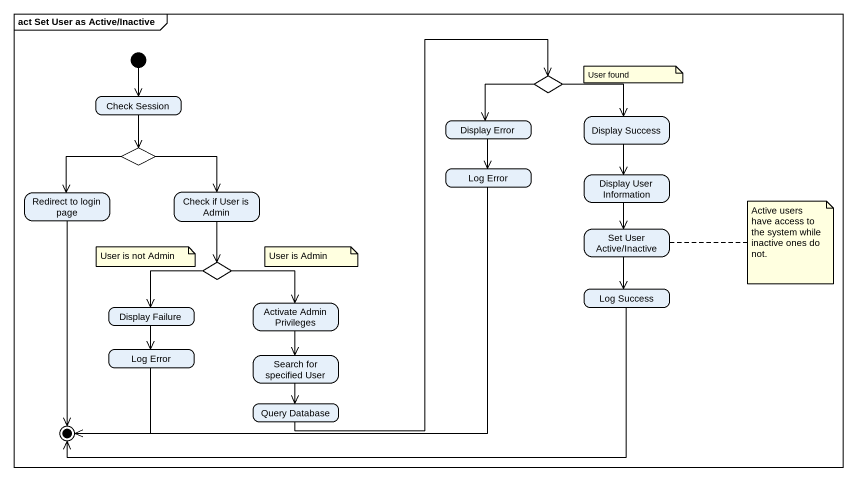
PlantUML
@startuml
mainframe act Set User as Active/Inactive
hide empty description
state choice1 <<choice>>
state "Check Session" as Check_Session
state "Display Error" as Display_Error
state "Display Success" as Display_Success
state choice2 <<choice>>
state "Redirect to login page" as Redirect_to_login_page
state "Check if User is Admin" as Check_if_User_is_Admin
state "Log Error" as Log_Error
state "Display User Information" as Display_User_Information
state "Set User Active/Inactive" as Set_User_Active_Inactive
state choice3 <<choice>>
state "Display Failure" as Display_Failure
state "Activate Admin Privileges" as Activate_Admin_Privileges
state "Log Success" as Log_Success
state "Log Error" as Log_Error_2
state "Search for specified User" as Search_for_specified_User
state "Query Database" as Query_Database
[*] --> Check_Session
choice1 --> Display_Error
choice1 -right-> Display_Success
Check_Session --> choice2
Display_Error --> Log_Error
Display_Success --> Display_User_Information
choice2 --> Redirect_to_login_page
choice2 --> Check_if_User_is_Admin
Check_if_User_is_Admin --> choice3
Display_User_Information --> Set_User_Active_Inactive
Set_User_Active_Inactive --> Log_Success
choice3 --> Display_Failure
choice3 -right-> Activate_Admin_Privileges
Display_Failure --> Log_Error_2
Activate_Admin_Privileges --> Search_for_specified_User
Search_for_specified_User --> Query_Database
Query_Database -up-> choice1
Redirect_to_login_page --> [*]
Log_Error --> [*]
Log_Success -left-> [*]
Log_Error_2 --> [*]
note as N1
  User found
end note
note right of Set_User_Active_Inactive : Active users have access to the system while inactive ones do not.
note as N3
  User is not Admin
end note
note as N4
  User is Admin
end note
@enduml
